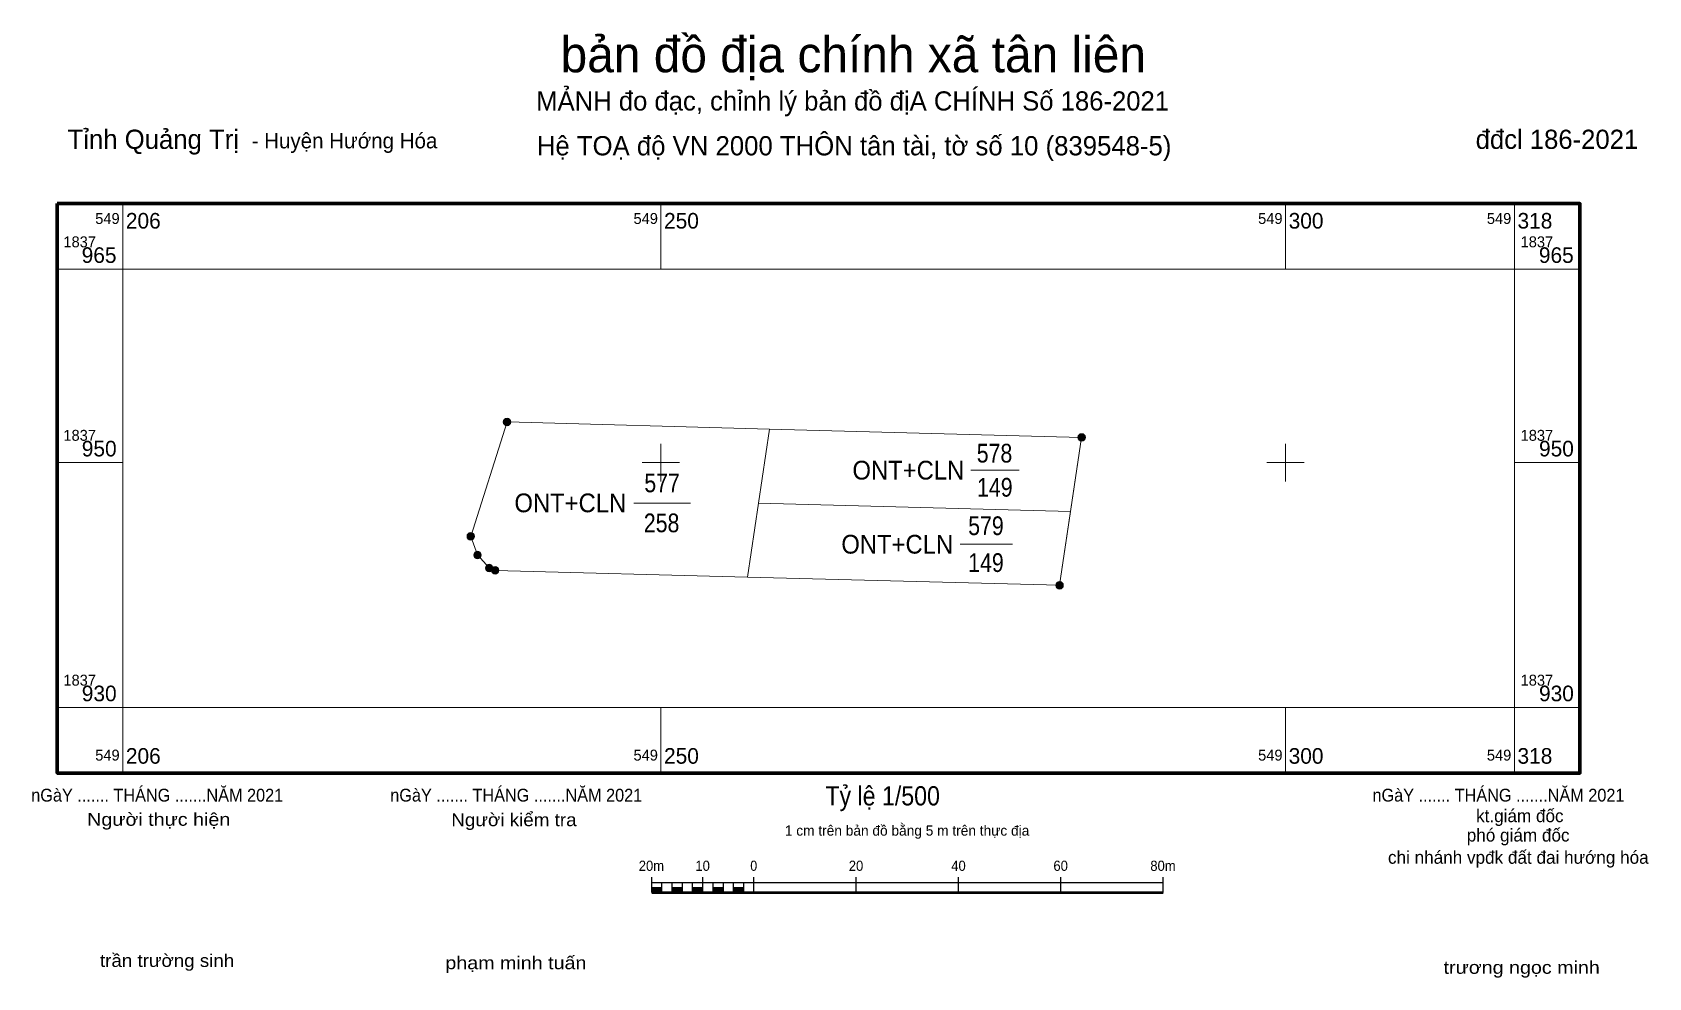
# Model space of a CAD drawing. Header units: metres. Extents: x 549200 to 549329, y 1837909 to 1837984.
import ezdxf
from ezdxf.enums import TextEntityAlignment as Align

# ---------------------------------------------------------------- set-up
doc = ezdxf.new("R2010")
doc.units = ezdxf.units.M
doc.header["$LTSCALE"] = 0.6
for name, color, linetype, lineweight in [('10', 7, 'Continuous', 13), ('13', 7, 'Continuous', 13), ('2', 7, 'Continuous', 25), ('4', 7, 'Continuous', 13), ('63', 7, 'Continuous', 13)]:
    doc.layers.add(name, color=color, linetype=linetype, lineweight=lineweight)

msp = doc.modelspace()

# ---------------------------------------------------------------- hatches: boundary and pattern name
at = {"layer": '2'}
for points in [[(549249.26, 1837915.58), (549250.08, 1837915.58), (549250.08, 1837915.99), (549249.26, 1837915.99)], [(549250.9, 1837915.58), (549251.72, 1837915.58), (549251.72, 1837915.99), (549250.9, 1837915.99)], [(549252.54, 1837915.58), (549253.36, 1837915.58), (549253.36, 1837915.99), (549252.54, 1837915.99)], [(549254.18, 1837915.58), (549255, 1837915.58), (549255, 1837915.99), (549254.18, 1837915.99)], [(549255.81, 1837915.58), (549256.63, 1837915.58), (549256.63, 1837915.99), (549255.81, 1837915.99)]]:
    msp.add_hatch(color=256, dxfattribs=at).paths.add_polyline_path(points)
at = {"layer": '4'}
for points in [[(549237.98, 1837953.26, 1), (549237.38, 1837953.26, 1)], [(549283.98, 1837952.02, 1), (549283.38, 1837952.02, 1)], [(549235.08, 1837944.1, 1), (549234.48, 1837944.1, 1)], [(549235.62, 1837942.61, 1), (549235.02, 1837942.61, 1)], [(549236.55, 1837941.57, 1), (549235.95, 1837941.57, 1)], [(549237.03, 1837941.38, 1), (549236.43, 1837941.38, 1)], [(549282.21, 1837940.18, 1), (549281.61, 1837940.18, 1)]]:
    msp.add_hatch(color=256, dxfattribs=at).paths.add_polyline_path(points)

# ---------------------------------------------------------------- linework, layer by layer
at = {"layer": '10'}
for p, q in [((549234.78, 1837944.1), (549237.68, 1837953.26)), ((549237.68, 1837953.26), (549258.69, 1837952.69)), ((549257.8, 1837946.77), (549258.69, 1837952.69)), ((549258.69, 1837952.69), (549283.68, 1837952.02)), ((549282.8, 1837946.1), (549283.68, 1837952.02)), ((549256.92, 1837940.84), (549257.8, 1837946.77)), ((549257.8, 1837946.77), (549282.8, 1837946.1)), ((549281.91, 1837940.18), (549282.8, 1837946.1)), ((549236.73, 1837941.38), (549256.92, 1837940.84)), ((549256.92, 1837940.84), (549281.91, 1837940.18))]:
    msp.add_line(p, q, dxfattribs=at)
msp.add_lwpolyline([(549234.78, 1837944.1), (549235.32, 1837942.61), (549236.25, 1837941.57), (549236.73, 1837941.38)], dxfattribs=at)
at = {"layer": '13'}
for p, q in [((549281.91, 1837940.18), (549283.68, 1837952.02)), ((549274.81, 1837949.4), (549278.68, 1837949.4)), ((549247.82, 1837946.77), (549252.37, 1837946.77)), ((549273.95, 1837943.47), (549278.14, 1837943.47))]:
    msp.add_line(p, q, dxfattribs=at)
at = {"layer": '2'}
for p, q in [((549249.26, 1837915.58), (549249.26, 1837916.81)), ((549249.26, 1837916.4), (549290.21, 1837916.4)), ((549250.08, 1837915.58), (549250.08, 1837916.4)), ((549250.9, 1837915.58), (549250.9, 1837916.4)), ((549251.72, 1837915.58), (549251.72, 1837916.4)), ((549252.54, 1837915.58), (549252.54, 1837916.4)), ((549253.36, 1837915.58), (549253.36, 1837916.81)), ((549254.18, 1837915.58), (549254.18, 1837916.4)), ((549255, 1837915.58), (549255, 1837916.4)), ((549255.81, 1837915.58), (549255.81, 1837916.4)), ((549256.63, 1837915.58), (549256.63, 1837916.4)), ((549257.45, 1837915.58), (549257.45, 1837916.81)), ((549265.64, 1837915.58), (549265.64, 1837916.81)), ((549273.83, 1837915.58), (549273.83, 1837916.81)), ((549282.02, 1837915.58), (549282.02, 1837916.81)), ((549290.21, 1837915.58), (549290.21, 1837916.81))]:
    msp.add_line(p, q, dxfattribs=at)
at = {"layer": '2', "lineweight": 53}
msp.add_line((549249.26, 1837915.58), (549290.21, 1837915.58), dxfattribs=at)
at = {"layer": '2', "lineweight": 13}
msp.add_lwpolyline([(549236.72, 1837941.38), (549236.25, 1837941.57), (549235.32, 1837942.61), (549234.78, 1837944.1)], dxfattribs=at)
for points in [[(549249.26, 1837915.58), (549250.08, 1837915.58), (549250.08, 1837915.99), (549249.26, 1837915.99)], [(549250.9, 1837915.58), (549251.72, 1837915.58), (549251.72, 1837915.99), (549250.9, 1837915.99)], [(549252.54, 1837915.58), (549253.36, 1837915.58), (549253.36, 1837915.99), (549252.54, 1837915.99)], [(549254.18, 1837915.58), (549255, 1837915.58), (549255, 1837915.99), (549254.18, 1837915.99)], [(549255.81, 1837915.58), (549256.63, 1837915.58), (549256.63, 1837915.99), (549255.81, 1837915.99)]]:
    msp.add_lwpolyline(points, close=True, dxfattribs=at)
at = {"layer": '4'}
for centre in [(549237.68, 1837953.26), (549283.68, 1837952.02), (549234.78, 1837944.1), (549235.32, 1837942.61), (549236.25, 1837941.57), (549236.73, 1837941.38), (549281.91, 1837940.18)]:
    msp.add_circle(centre, 0.3, dxfattribs=at)
at = {"layer": '63'}
for p, q in [((549206.92, 1837965.49), (549206.92, 1837970.74)), ((549250, 1837965.49), (549250, 1837970.74)), ((549300, 1837965.49), (549300, 1837970.74)), ((549318.32, 1837965.49), (549318.32, 1837970.74)), ((549206.92, 1837965.49), (549201.67, 1837965.49)), ((549318.32, 1837965.49), (549323.57, 1837965.49)), ((549250, 1837948.5), (549250, 1837951.5)), ((549300, 1837948.5), (549300, 1837951.5)), ((549206.92, 1837950), (549201.67, 1837950)), ((549248.5, 1837950), (549251.5, 1837950)), ((549298.5, 1837950), (549301.5, 1837950)), ((549318.32, 1837950), (549323.57, 1837950)), ((549206.92, 1837930.4), (549201.67, 1837930.4)), ((549206.92, 1837930.4), (549206.92, 1837925.15)), ((549250, 1837930.4), (549250, 1837925.15)), ((549300, 1837930.4), (549300, 1837925.15)), ((549318.32, 1837930.4), (549318.32, 1837925.15)), ((549318.32, 1837930.4), (549323.57, 1837930.4))]:
    msp.add_line(p, q, dxfattribs=at)
at = {"layer": '63', "lineweight": 70}
msp.add_lwpolyline([(549201.67, 1837970.74), (549323.57, 1837970.74), (549323.57, 1837925.15), (549201.67, 1837925.15)], close=True, dxfattribs=at)
at = {"layer": '63'}
msp.add_lwpolyline([(549206.92, 1837965.49), (549318.32, 1837965.49), (549318.32, 1837930.4), (549206.92, 1837930.4)], close=True, dxfattribs=at)

# ---------------------------------------------------------------- texts
at = {"layer": '13', "width": 0.85}
for s, p in [('578', (549276.705, 1837950.01)), ('577', (549250.095, 1837947.63)), ('579', (549276.02, 1837944.2))]:
    msp.add_text(s, height=1.5, dxfattribs=at).set_placement(p, align=Align.CENTER)
at = {"layer": '2'}
for s, height, p in [('bản đồ địa chính xã tân liên', 2.865, (549265.4, 1837981.25)), ('MẢNH đo đạc, chỉnh lý bản đồ địA CHÍNH Số 186-2021', 1.535, (549265.345, 1837978.19)), ('Hệ TOẠ độ VN 2000 THÔN tân tài, tờ số 10 (839548-5)', 1.54, (549265.465, 1837974.6)), ('kt.giám đốc', 1.024, (549318.755, 1837921.22)), ('1 cm trên bản đồ bằng 5 m trên thực địa', 0.82, (549269.705, 1837920.14)), ('phó giám đốc', 1.025, (549318.62, 1837919.67)), ('chi nhánh vpđk đất đai hướng hóa', 1.025, (549318.635, 1837917.89))]:
    msp.add_text(s, height=height, dxfattribs=at).set_placement(p, align=Align.CENTER)
for s, height, p in [('Tỉnh Quảng Trị ', 1.539, (549202.5, 1837975.12)), ('- Huyện Hướng Hóa', 1.228, (549217.24, 1837975.16))]:
    msp.add_text(s, height=height, dxfattribs=at).set_placement(p)
msp.add_text(' đđcl 186-2021', height=1.535, dxfattribs=at).set_placement((549328.23, 1837975.12), align=Align.RIGHT)
at = {"layer": '2', "width": 0.95}
for p in [(549274.28, 1837948.65), (549247.22, 1837946.03), (549273.39, 1837942.72)]:
    msp.add_text('ONT+CLN', height=1.5, dxfattribs=at).set_placement(p, align=Align.RIGHT)
at = {"layer": '2'}
for s, height, width, p in [('nGàY ....... THÁNG .......NĂM 2021', 1.024, 0.95, (549209.68, 1837922.87)), ('nGàY ....... THÁNG .......NĂM 2021', 1.024, 0.95, (549238.42, 1837922.87)), ('Tỷ lệ 1/500', 1.54, 0.9, (549267.75, 1837922.56)), ('nGàY ....... THÁNG .......NĂM 2021', 1.024, 0.95, (549317.045, 1837922.87)), ('Người thực hiện', 1.024, 1.15, (549209.8, 1837920.93)), ('Người kiểm tra', 1.024, 1.1, (549238.235, 1837920.9)), ('20m', 0.8188, 0.95, (549249.24, 1837917.32)), ('10', 0.8188, 0.95, (549253.34, 1837917.32)), ('0', 0.819, 0.9, (549257.43, 1837917.32)), ('20', 0.8188, 0.95, (549265.62, 1837917.32)), ('40', 0.8188, 0.95, (549273.82, 1837917.32)), ('60', 0.8188, 0.95, (549282, 1837917.32)), ('80m', 0.8188, 0.95, (549290.19, 1837917.32)), ('trần trường sinh', 1.02, 1.1, (549210.47, 1837909.63)), ('phạm minh tuấn', 1.024, 1.15, (549238.39, 1837909.45)), ('trương ngọc minh', 1.024, 1.15, (549318.905, 1837909.08))]:
    msp.add_text(s, height=height, dxfattribs=dict(at, width=width)).set_placement(p, align=Align.CENTER)
at = {"layer": '4', "width": 0.85}
for s, p in [('149', (549276.73, 1837947.28)), ('258', (549250.055, 1837944.43)), ('149', (549276.02, 1837941.25))]:
    msp.add_text(s, height=1.5, dxfattribs=at).set_placement(p, align=Align.CENTER)
at = {"layer": '63'}
for s, height, p in [('549', 0.875, (549206.67, 1837969.11)), ('549', 0.875, (549249.76, 1837969.11)), ('549', 0.875, (549299.76, 1837969.11)), ('549', 0.875, (549318.07, 1837969.11)), ('965', 1.25, (549206.42, 1837965.99)), ('965', 1.25, (549323.07, 1837965.99)), ('950', 1.25, (549206.43, 1837950.5)), ('950', 1.25, (549323.08, 1837950.5)), ('930', 1.25, (549206.43, 1837930.9)), ('930', 1.25, (549323.08, 1837930.9)), ('549', 0.875, (549206.67, 1837926.15)), ('549', 0.875, (549249.76, 1837926.15)), ('549', 0.875, (549299.76, 1837926.15)), ('549', 0.875, (549318.07, 1837926.15))]:
    msp.add_text(s, height=height, dxfattribs=at).set_placement(p, align=Align.RIGHT)
for s, height, p in [('206', 1.25, (549207.17, 1837968.74)), ('250', 1.25, (549250.25, 1837968.74)), ('300', 1.25, (549300.25, 1837968.74)), ('318', 1.25, (549318.57, 1837968.74)), ('1837', 0.875, (549202.17, 1837967.24)), ('1837', 0.875, (549318.82, 1837967.24)), ('1837', 0.875, (549202.17, 1837951.75)), ('1837', 0.875, (549318.82, 1837951.75)), ('1837', 0.875, (549202.17, 1837932.15)), ('1837', 0.875, (549318.82, 1837932.15)), ('206', 1.25, (549207.17, 1837925.9)), ('250', 1.25, (549250.25, 1837925.9)), ('300', 1.25, (549300.25, 1837925.9)), ('318', 1.25, (549318.57, 1837925.9))]:
    msp.add_text(s, height=height, dxfattribs=at).set_placement(p)

doc.saveas('drawing.dxf')
